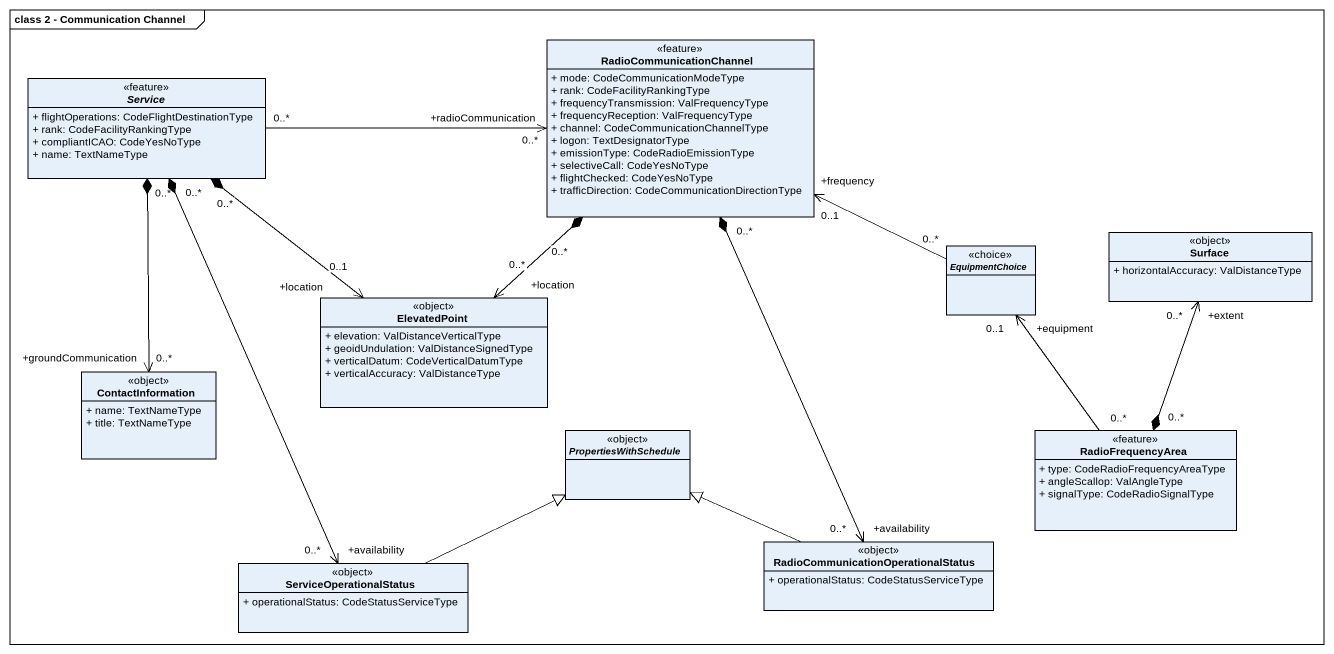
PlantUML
@startuml
mainframe class 2 - Communication Channel
hide circle
hide empty members
skinparam classAttributeIconSize 0
class RadioCommunicationChannel <<feature>> {
  + mode: CodeCommunicationModeType
  + rank: CodeFacilityRankingType
  + frequencyTransmission: ValFrequencyType
  + frequencyReception: ValFrequencyType
  + channel: CodeCommunicationChannelType
  + logon: TextDesignatorType
  + emissionType: CodeRadioEmissionType
  + selectiveCall: CodeYesNoType
  + flightChecked: CodeYesNoType
  + trafficDirection: CodeCommunicationDirectionType
}
abstract class Service <<feature>> {
  + flightOperations: CodeFlightDestinationType
  + rank: CodeFacilityRankingType
  + compliantICAO: CodeYesNoType
  + name: TextNameType
}
class Surface <<object>> {
  + horizontalAccuracy: ValDistanceType
}
abstract class EquipmentChoice <<choice>>
class ElevatedPoint <<object>> {
  + elevation: ValDistanceVerticalType
  + geoidUndulation: ValDistanceSignedType
  + verticalDatum: CodeVerticalDatumType
  + verticalAccuracy: ValDistanceType
}
class ContactInformation <<object>> {
  + name: TextNameType
  + title: TextNameType
}
abstract class PropertiesWithSchedule <<object>>
class RadioFrequencyArea <<feature>> {
  + type: CodeRadioFrequencyAreaType
  + angleScallop: ValAngleType
  + signalType: CodeRadioSignalType
}
class "RadioCommunicationOperationalStatus" as RadioCommunicationOperationa <<object>> {
  + operationalStatus: CodeStatusServiceType
}
class ServiceOperationalStatus <<object>> {
  + operationalStatus: CodeStatusServiceType
}
RadioCommunicationChannel "+radioCommunication\n0..*" <-left- "0..*" Service
RadioCommunicationChannel "+frequency\n0..1" <-right- "0..*" EquipmentChoice
RadioCommunicationChannel "0..*" *--> "+location\n0..*" ElevatedPoint
RadioCommunicationChannel "0..*" *--> "+availability\n0..*" RadioCommunicationOperationa
Service "0..*" *--> "+location\n0..1" ElevatedPoint
Service "0..*" *--> "+groundCommunication\n0..*" ContactInformation
Service "0..*" *--> "+availability\n0..*" ServiceOperationalStatus
Surface "+extent\n0..*" <--* "0..*" RadioFrequencyArea
RadioFrequencyArea "0..*" -up-> "+equipment\n0..1" EquipmentChoice
RadioCommunicationOperationa -left-|> PropertiesWithSchedule
ServiceOperationalStatus -right-|> PropertiesWithSchedule
@enduml
